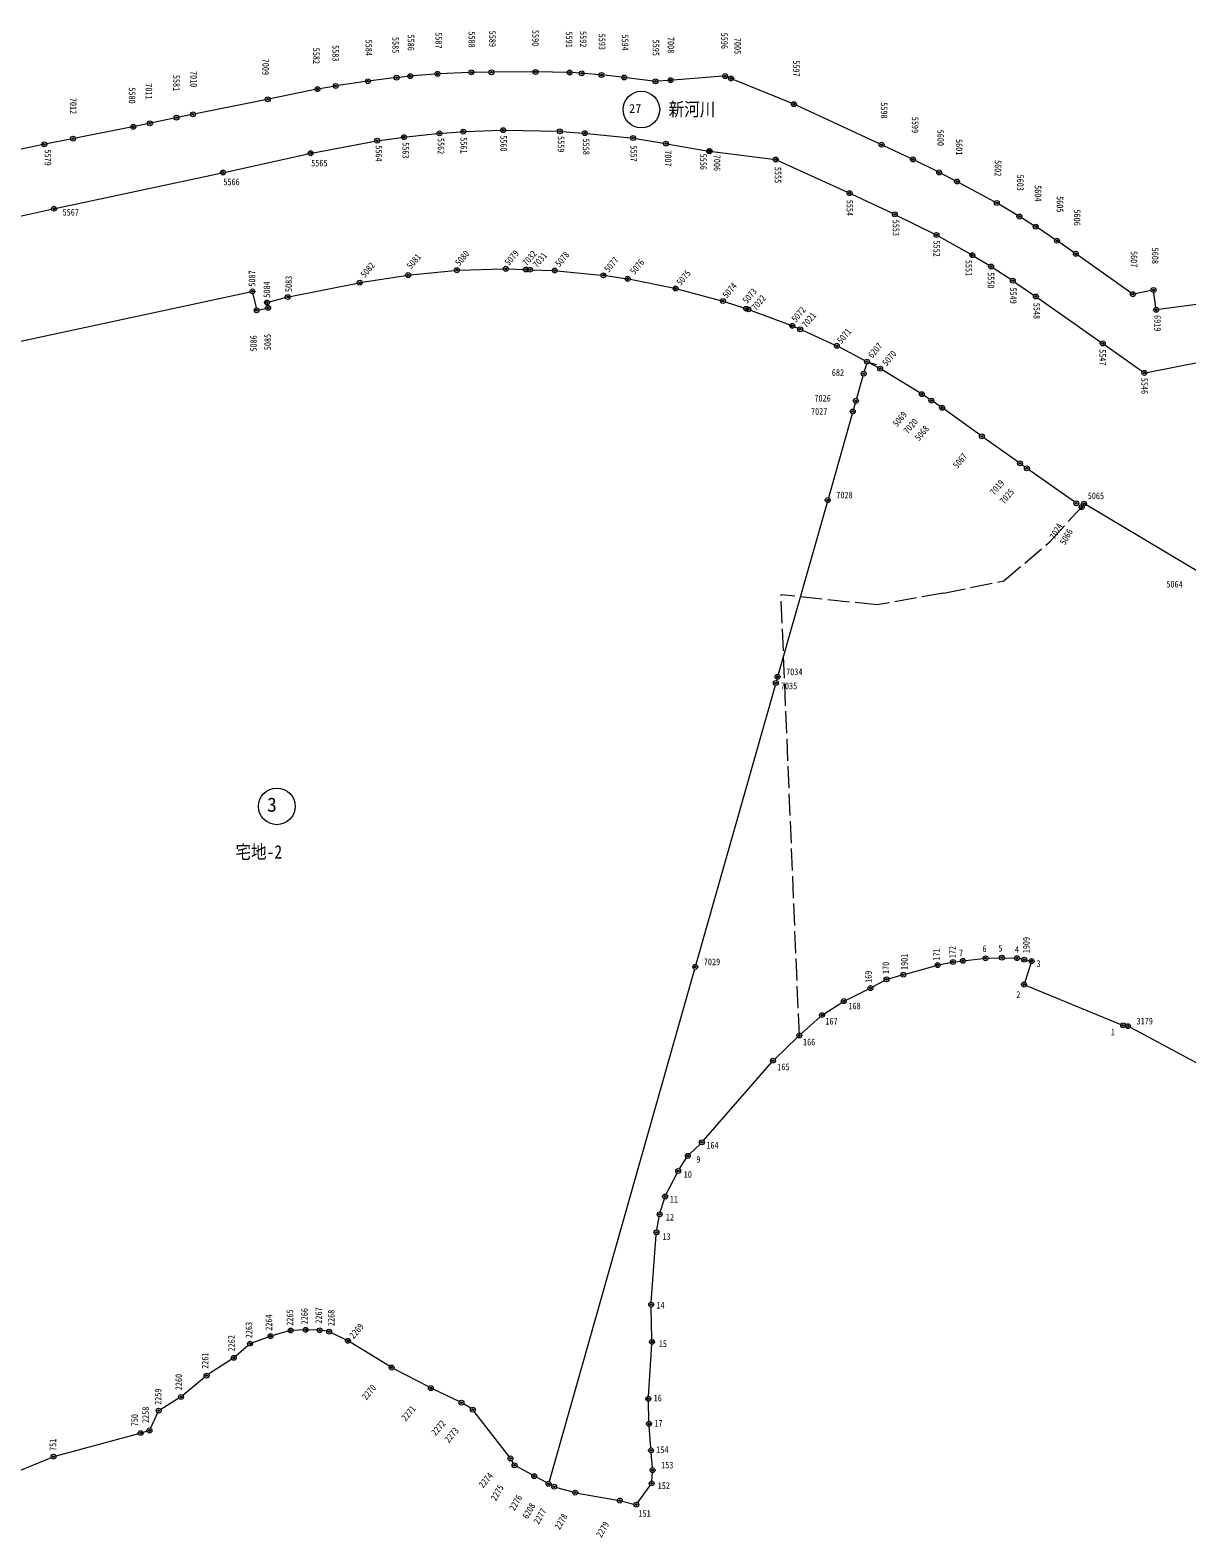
# Model space of a CAD drawing. Units: millimetres, scale not verified. Extents: x -26 to 817, y -26 to 570.
# Drawn here: x 333.8 to 523, y 124.4 to 371.1 of the extents above; entities that cross this region are included whole.
import ezdxf
from ezdxf.enums import TextEntityAlignment as Align

# ---------------------------------------------------------------- set-up
doc = ezdxf.new("R2010")
doc.units = ezdxf.units.MM
doc.header["$LTSCALE"] = 0.6
doc.header["$PDMODE"] = 32
doc.header["$PDSIZE"] = 0.3
doc.linetypes.add('DASHED', pattern=[7.5, 6, -1.5])
for name, color, linetype, lineweight in [('0-0_0', 7, 'Continuous', 18), ('0-2_LAYER001', 3, 'Continuous', 18), ('0-5_LAYER004', 7, 'Continuous', 18), ('0-7_LAYER006', 2, 'Continuous', 18)]:
    doc.layers.add(name, color=color, linetype=linetype, lineweight=lineweight)
doc.styles.add('ＭＳ ゴシック', font='')
doc.styles.get('ＭＳ ゴシック').set_extended_font_data('MS Gothic')

# ---------------------------------------------------------------- blocks, each defined once
blk = doc.blocks.new('JEC-PLOTMK3')
at = {"layer": '0-0_0'}
blk.add_circle((0, 0), 0.5, dxfattribs=at)
blk.add_point((0, 0), dxfattribs=at)
blk = doc.blocks.new('JEC-CSTRNG2')
at = {"layer": '0-0_0'}
blk.add_circle((0, 0), 3, dxfattribs=at)
at = {"layer": '0-0_0', "style": 'ＭＳ ゴシック'}
blk.add_text('3', height=2.333, dxfattribs=at).set_placement((-1.591, -1.591), align=Align.BOTTOM_LEFT)
blk = doc.blocks.new('JEC-CSTRNG26')
at = {"layer": '0-0_0'}
blk.add_circle((0, 0), 3, dxfattribs=at)
at = {"layer": '0-0_0', "style": 'ＭＳ ゴシック'}
blk.add_text('27', height=1.475, dxfattribs=at).set_placement((-2.0124, -1.0062), align=Align.BOTTOM_LEFT)

msp = doc.modelspace()

# ---------------------------------------------------------------- linework, layer by layer
at = {"layer": '0-0_0', "color": 2, "linetype": 'DASHED'}
msp.add_line((472.3017, 277.0433), (456.5968, 278.7194), dxfattribs=at)
at = {"layer": '0-7_LAYER006'}
for p, q in [((388.6225, 362.6427), (384.1301, 361.9846)), ((393.2875, 363.2423), (389.4151, 362.751)), ((395.5485, 363.4888), (394.0821, 363.3345)), ((400.0098, 363.8858), (396.3448, 363.5655)), ((405.5407, 364.1359), (400.808, 363.9374)), ((408.8203, 364.1632), (406.3403, 364.1541)), ((416.0363, 364.2194), (409.6203, 364.1679)), ((421.6244, 364.1465), (416.8363, 364.2168)), ((423.5893, 364.0291), (422.4233, 364.1122)), ((426.8438, 363.7567), (424.3869, 363.9666)), ((430.5486, 363.3674), (427.64, 363.6799)), ((435.6674, 362.7343), (431.3432, 363.275)), ((438.1375, 362.8423), (436.4632, 362.715)), ((447.0535, 363.5184), (438.9352, 362.9029)), ((448.0498, 363.3054), (447.8228, 363.3978)), ((458.3339, 359.1117), (448.7907, 363.0036)), ((380.3844, 361.3307), (373.0263, 359.8305)), ((383.3403, 361.8579), (381.1704, 361.4794)), ((372.2421, 359.6719), (360.7905, 357.3734)), ((472.6853, 352.4867), (459.0673, 358.7926)), ((350.2399, 355.1712), (341.1608, 353.3801)), ((352.9611, 355.7435), (351.0236, 355.3318)), ((357.305, 356.6656), (353.7436, 355.9097)), ((360.0062, 357.2154), (358.0884, 356.8279)), ((340.3759, 353.2253), (336.4648, 352.454)), ((380.0494, 351.0026), (390.1372, 352.9007)), ((390.9268, 353.0275), (394.5158, 353.5058)), ((395.3101, 353.6006), (400.3405, 354.1307)), ((401.1372, 354.2031), (404.2175, 354.4382)), ((405.0161, 354.4826), (410.7386, 354.6827)), ((411.5382, 354.6885), (420.0044, 354.5168)), ((420.8032, 354.4792), (424.0974, 354.2361)), ((424.8944, 354.1672), (432.0003, 353.464)), ((432.7925, 353.3567), (437.3921, 352.5645)), ((335.6808, 352.2949), (326.1519, 350.3064)), ((365.693, 347.8566), (379.2657, 350.8427)), ((438.1805, 352.4287), (444.4481, 351.3486)), ((444.8423, 351.2806), (444.9223, 351.2706)), ((445.3192, 351.2205), (455.3295, 349.9567)), ((477.822, 350.0842), (473.4106, 352.1491)), ((456.0903, 349.7406), (467.4464, 344.5606)), ((482.108, 347.9684), (478.5427, 349.7369)), ((338.0574, 341.9324), (364.9112, 347.6868)), ((485.0379, 346.4802), (482.8227, 347.609)), ((491.5463, 342.9786), (485.7463, 346.1087)), ((468.1726, 344.225), (474.8501, 341.0983)), ((317.6151, 337.4739), (337.2755, 341.7634)), ((475.5706, 340.7507), (481.6681, 337.7226)), ((495.2553, 340.7744), (492.2413, 342.5828)), ((497.926, 339.1308), (495.9386, 340.3584)), ((501.4167, 336.8373), (498.6, 338.7)), ((482.3751, 337.3489), (487.5395, 334.4504)), ((504.4919, 334.7109), (502.0788, 336.3883)), ((488.2309, 334.0482), (490.6217, 332.6071)), ((513.8379, 328.0978), (505.1468, 334.2515)), ((388.0735, 329.8147), (395.1972, 330.9326)), ((395.9904, 331.0343), (403.1643, 331.749)), ((403.9621, 331.8006), (411.1785, 332.0167)), ((411.9781, 332.0145), (414.4626, 331.9268)), ((415.2621, 331.8983), (415.1326, 331.903)), ((415.9321, 331.8746), (419.1706, 331.7607)), ((419.9684, 331.7075), (427.1382, 331.0018)), ((427.9321, 330.9049), (431.1045, 330.4424)), ((491.2998, 332.1828), (494.1829, 330.3105)), ((316.7034, 316.8447), (369.7293, 328.2426)), ((376.2907, 327.4944), (387.286, 329.6748)), ((431.8925, 330.3061), (438.9661, 328.8892)), ((439.745, 328.7081), (446.7097, 326.8612)), ((494.8475, 329.8654), (497.9651, 327.7138)), ((517.1263, 328.4689), (514.5563, 327.9463)), ((517.9008, 325.717), (517.5719, 328.1522)), ((370.2073, 327.9362), (370.7213, 325.6291)), ((371.1995, 325.3224), (372.2952, 325.5569)), ((372.6036, 326.032), (372.5851, 326.1193)), ((372.8888, 326.6137), (375.5118, 327.3135)), ((447.4766, 326.6345), (450.5201, 325.6408)), ((498.6219, 327.257), (508.9048, 320.0483)), ((532.4697, 327.2266), (518.3509, 325.3727)), ((450.9003, 325.5166), (451.2423, 325.3886)), ((451.6172, 325.2491), (458.0655, 322.8482)), ((458.8051, 322.5446), (459.3695, 322.2907)), ((460.0993, 321.9629), (465.3654, 319.6004)), ((466.084, 319.2497), (470.3107, 317.0156)), ((509.5588, 319.5876), (515.7158, 315.2297)), ((470.5569, 316.4433), (470.2258, 315.2559)), ((472.4607, 315.8795), (471.018, 316.6418)), ((471.0496, 316.7212), (472.237, 316.3901)), ((516.4347, 315.0765), (525.528, 316.8808)), ((470.0083, 314.4861), (468.9604, 310.8232)), ((479.2951, 311.7274), (473.1555, 315.4839)), ((480.8647, 310.6903), (479.968, 311.295)), ((468.2411, 308.2878), (464.3495, 294.5774)), ((468.7414, 310.0538), (468.4593, 309.0575)), ((482.6145, 309.512), (481.5281, 310.2433)), ((489.1333, 304.8517), (483.2714, 309.0555)), ((495.3641, 300.43), (489.7846, 304.3872)), ((496.4962, 299.6263), (496.0164, 299.967)), ((504.5821, 293.8901), (497.1486, 299.1632)), ((464.1311, 293.8078), (456.1416, 265.6614)), ((505.4522, 293.2723), (505.2344, 293.427)), ((505.9392, 293.2708), (506.0075, 293.3685)), ((525.7207, 281.9454), (506.5119, 293.3939)), ((455.6391, 263.8858), (442.6775, 218.2174)), ((455.9236, 264.8917), (455.857, 264.6556)), ((442.4591, 217.4478), (418.6815, 133.6694)), ((476.9858, 216.6675), (481.8329, 218.0117)), ((482.6099, 218.2005), (484.3328, 218.5608)), ((485.122, 218.6856), (485.9546, 218.7756)), ((486.7497, 218.8644), (489.669, 219.2008)), ((490.466, 219.2619), (492.3326, 219.3333)), ((493.1321, 219.3354), (494.8005, 219.2799)), ((495.5912, 219.1817), (495.9974, 219.0935)), ((497.4658, 218.3899), (496.4789, 215.3234)), ((496.7807, 218.9308), (497.196, 218.8485)), ((471.5735, 214.5581), (473.5011, 215.6092)), ((474.2379, 215.9073), (476.2148, 216.454)), ((496.7263, 214.7905), (512.2064, 208.4228)), ((467.2375, 212.4146), (470.8631, 214.1907)), ((459.8913, 206.8706), (463.0094, 209.6846)), ((463.6432, 210.1683), (466.5414, 212.023)), ((512.9708, 208.2042), (512.9659, 208.2051)), ((513.7132, 207.9503), (526.5514, 201.099)), ((455.5658, 202.7607), (459.3049, 206.3266)), ((443.919, 189.4383), (455.0137, 202.1829)), ((441.635, 187.1975), (443.3677, 188.8597)), ((439.9888, 184.7842), (441.1318, 186.583)), ((437.8152, 180.6344), (439.5915, 184.0909)), ((436.8536, 177.7391), (437.5151, 179.8962)), ((436.2859, 174.8045), (436.6668, 176.9627)), ((435.3757, 162.9916), (436.187, 174.0117)), ((435.4884, 156.8965), (435.3563, 162.1928)), ((375.9916, 158.2533), (373.4611, 157.534)), ((378.4366, 158.4414), (376.776, 158.3779)), ((380.7245, 158.4055), (379.2362, 158.4458)), ((382.2823, 158.2292), (381.5203, 158.3381)), ((385.4031, 156.8385), (383.0376, 157.9967)), ((369.4323, 155.9283), (367.3883, 154.1529)), ((372.7011, 157.2861), (370.1096, 156.3292)), ((392.5493, 152.5017), (386.1033, 156.4536)), ((434.9126, 147.5858), (435.4721, 156.0975)), ((366.7514, 153.672), (362.9573, 151.1953)), ((362.3159, 150.7195), (358.7487, 147.7258)), ((398.9618, 149.1218), (393.2449, 152.1075)), ((403.967, 146.7263), (399.6776, 148.7649)), ((358.1007, 147.2606), (355.1259, 145.4487)), ((405.8376, 145.6262), (404.669, 146.3451)), ((434.9946, 143.4805), (434.898, 146.7868)), ((354.6151, 144.8782), (353.4455, 142.3731)), ((412.1018, 137.7492), (406.4229, 145.1001)), ((351.4603, 141.474), (337.9584, 137.8133)), ((352.8934, 141.895), (352.2292, 141.6943)), ((435.3078, 139.1415), (435.0368, 142.6818)), ((435.5521, 135.9215), (435.3685, 138.3438)), ((337.203, 137.555), (331.7677, 135.2943)), ((412.8071, 136.6512), (412.5495, 137.0881)), ((415.8702, 134.7261), (413.3604, 136.1132)), ((418.219, 133.4721), (416.5737, 134.3452)), ((435.4631, 133.7437), (435.5556, 135.1235)), ((418.9256, 133.0971), (419.127, 132.9902)), ((419.8657, 132.6953), (422.549, 131.948)), ((423.3281, 131.7702), (429.8366, 130.6051)), ((433.1625, 130.195), (435.2022, 133.0203)), ((430.6187, 130.439), (432.5399, 129.9662))]:
    msp.add_line(p, q, dxfattribs=at)
at = {"layer": '0-7_LAYER006', "linetype": 'DASHED'}
for p, q in [((459.5943, 206.6026), (456.5968, 278.7194)), ((483.1985, 278.9665), (472.3017, 277.0433)), ((483.1985, 278.9665), (493.0234, 280.9942))]:
    msp.add_line(p, q, dxfattribs=at)
msp.add_lwpolyline([(493.0234, 280.9942), (500.5462, 287.3509), (505.7783, 293.0406)], dxfattribs=at)

# ---------------------------------------------------------------- block references
at = {"layer": '0-2_LAYER001'}
for name, p in [('JEC-CSTRNG26', (433.7475, 358.0611)), ('JEC-CSTRNG2', (374.115, 244.0947))]:
    msp.add_blockref(name, p, dxfattribs=at)
at = {"layer": '0-5_LAYER004', "xscale": 0.8, "yscale": 0.8}
for p in [(389.0183, 362.7007), (393.6843, 363.2926), (395.9463, 363.5306), (400.4083, 363.9206), (405.9403, 364.1526), (409.2203, 364.1646), (416.4363, 364.2226), (422.0243, 364.1406), (423.9883, 364.0006), (427.2423, 363.7226), (430.9463, 363.3246), (436.0643, 362.6846), (438.5363, 362.8727), (447.4523, 363.5486), (448.4203, 363.1546), (372.6343, 359.7506), (380.7763, 361.4106), (383.7343, 361.9266), (360.3983, 357.2946), (458.7043, 358.9606), (350.6323, 355.2486), (353.3523, 355.8266), (357.6963, 356.7486), (336.0723, 352.3766), (340.7683, 353.3026), (390.5303, 352.9746), (394.9123, 353.5586), (400.7383, 354.1726), (404.6163, 354.4686), (411.1383, 354.6966), (420.4043, 354.5086), (424.4963, 354.2066), (432.3983, 353.4247), (437.7863, 352.4966), (473.0483, 352.3186), (379.6563, 350.9286), (444.8423, 351.2806), (444.9223, 351.2706), (455.7263, 349.9066), (478.1843, 349.9146), (365.3023, 347.7706), (482.4663, 347.7906), (485.3943, 346.2986), (467.8103, 344.3946), (491.8983, 342.7886), (337.6663, 341.8486), (475.2123, 340.9286), (495.5983, 340.5686), (482.0263, 337.5446), (498.2663, 338.9206), (501.7503, 336.6166), (487.8883, 334.2546), (504.8203, 334.4826), (395.5923, 330.9946), (403.5623, 331.7886), (411.5783, 332.0286), (414.8623, 331.9126), (415.5323, 331.8886), (419.5703, 331.7466), (427.5363, 330.9626), (431.5003, 330.3846), (490.9643, 332.4006), (494.5183, 330.0927), (370.1203, 328.3266), (387.6783, 329.7526), (439.3583, 328.8106), (514.1643, 327.8666), (517.5183, 328.5486), (370.8083, 325.2386), (372.5023, 326.5107), (372.6863, 325.6406), (375.8983, 327.4166), (447.0963, 326.7586), (450.9003, 325.5166), (451.2423, 325.3886), (498.2943, 327.4866), (517.9543, 325.3206), (458.4403, 322.7086), (459.7343, 322.1266), (465.7303, 319.4366), (509.2323, 319.8186), (470.6643, 316.8286), (472.8143, 315.6926), (470.1183, 314.8706), (516.0423, 314.9986), (468.8503, 310.4386), (479.6363, 311.5186), (481.1963, 310.4666), (468.3503, 308.6726), (482.9463, 309.2886), (489.4583, 304.6187), (495.6903, 300.1986), (496.8223, 299.3946), (464.2403, 294.1926), (504.9083, 293.6586), (506.1683, 293.5986), (505.7783, 293.0406), (455.7483, 264.2706), (456.0323, 265.2766), (490.0663, 219.2466), (492.7323, 219.3486), (495.2003, 219.2666), (442.5683, 217.8326), (482.2183, 218.1186), (484.7243, 218.6426), (486.3523, 218.8186), (496.3883, 219.0086), (497.5883, 218.7706), (471.2223, 214.3666), (473.8523, 215.8006), (476.6003, 216.5606), (496.3563, 214.9426), (466.8783, 212.2386), (463.3063, 209.9526), (512.5763, 208.2706), (513.3604, 208.1386), (459.5943, 206.6026), (455.2763, 202.4846), (443.6563, 189.1366), (441.3463, 186.9206), (439.7743, 184.4466), (437.6323, 180.2786), (436.7363, 177.3566), (436.2163, 174.4106), (435.3463, 162.5926), (376.3763, 158.3626), (378.8363, 158.4566), (381.1243, 158.3946), (382.6783, 158.1726), (369.7343, 156.1906), (373.0763, 157.4246), (385.7623, 156.6626), (435.4983, 156.4966), (367.0863, 153.8906), (362.6223, 150.9766), (392.8903, 152.2926), (399.3163, 148.9366), (354.7843, 145.2406), (358.4423, 147.4686), (404.3283, 146.5546), (406.1783, 145.4166), (434.8863, 147.1866), (435.0063, 143.0806), (351.8463, 141.5786), (353.2763, 142.0106), (337.5723, 137.7086), (435.3383, 138.7426), (412.3463, 137.4326), (413.0103, 136.3066), (435.5823, 135.5226), (416.2203, 134.5326), (418.5723, 133.2846), (419.4803, 132.8026), (435.4363, 133.3446), (422.9343, 131.8406), (430.2303, 130.5346), (432.9283, 129.8706)]:
    msp.add_blockref('JEC-PLOTMK3', p, dxfattribs=at)

# ---------------------------------------------------------------- texts
at = {"layer": '0-5_LAYER004', "style": 'ＭＳ ゴシック', "width": 0.85}
for s, rotation, p in [('5586', 270, (395.1845, 370.3538)), ('5587', 270, (399.7274, 370.7202)), ('5588', 270, (405.1495, 370.8667)), ('5589', 270, (408.5201, 370.9766)), ('5590', 270, (415.5725, 371.1049)), ('5591', 270, (421.068, 370.8484)), ('5592', 270, (423.376, 370.9217)), ('5593', 270, (426.4535, 370.482)), ('5594', 270, (430.227, 370.3721)), ('5596', 270, (446.4751, 370.6469)), ('5582', 270, (379.724, 368.1923)), ('5583', 270, (382.8748, 368.6236)), ('5584', 270, (388.2969, 369.5112)), ('5585', 270, (392.6932, 369.9508)), ('5595', 270, (435.2645, 369.5112)), ('7008', 270, (437.7191, 369.9508)), ('7005', 270, (448.6367, 369.8043)), ('7009', 270, (371.4076, 366.3888)), ('5597', 270, (458.2399, 366.1269)), ('5581', 270, (356.8264, 363.7593)), ('7010', 270, (359.6474, 364.3821)), ('5580', 270, (349.5725, 361.7077)), ('7011', 270, (352.3202, 362.3671)), ('7012', 270, (339.9372, 359.9858)), ('5598', 270, (472.6013, 359.2668)), ('5599', 270, (477.6662, 356.8946)), ('5563', 270, (394.3419, 352.7318)), ('5562', 270, (400.0938, 353.4279)), ('5561', 270, (403.8306, 353.5378)), ('5560', 270, (410.3519, 353.8675)), ('5559', 270, (419.7491, 353.7393)), ('5558', 270, (423.8523, 353.3363)), ('5600', 270, (481.8336, 354.7789)), ('5601', 270, (484.879, 353.2456)), ('5579', 270, (335.7973, 351.5595)), ('5564', 270, (389.9455, 352.2189)), ('5557', 270, (431.6375, 352.2189)), ('7007', 270, (437.2795, 351.4129)), ('5556', 270, (443.0313, 350.8634)), ('7006', 270, (445.2661, 350.6802)), ('5555', 270, (455.2312, 348.7018)), ('5602', 270, (491.2262, 349.8101)), ('5603', 270, (494.8807, 347.4379)), ('5604', 270, (497.7658, 345.7068)), ('5554', 270, (466.9914, 343.3163)), ('5605', 270, (501.3561, 343.9117)), ('5606', 270, (504.1771, 341.7318)), ('5553', 270, (474.5384, 340.0557)), ('5552', 270, (481.2062, 336.6485)), ('5608', 270, (516.9356, 335.4862)), ('5082', 50, (388.7717, 330.2661)), ('5081', 50, (396.3405, 331.675)), ('5080', 50, (404.2369, 332.1992)), ('5079', 50, (412.3463, 332.2484)), ('7032', 50, (415.2624, 332.1828)), ('7031', 50, (416.9662, 331.888)), ('5078', 50, (420.6032, 332.019)), ('5077', 50, (428.6635, 331.1344)), ('5076', 50, (432.8574, 330.7739)), ('5551', 270, (486.4498, 333.4933)), ('5607', 270, (513.4735, 334.9358)), ('5087', 90, (370.9309, 329.1029)), ('5083', 90, (376.927, 328.2182)), ('5075', 50, (440.459, 328.9718)), ('5550', 270, (490.0722, 331.4737)), ('5084', 90, (373.3556, 327.3008)), ('5074', 50, (447.995, 326.9076)), ('5073', 50, (451.2716, 326.023)), ('5549', 270, (493.7266, 328.9733)), ('7022', 50, (452.746, 324.9089)), ('5072', 50, (459.2663, 322.9758)), ('5548', 270, (497.5734, 326.4729)), ('7021', 50, (460.9701, 322.0911)), ('6919', 270, (517.3203, 324.4587)), ('5086', 90, (371.1603, 318.483)), ('5085', 90, (373.4866, 318.7123)), ('5071', 50, (466.7204, 319.4535)), ('6207', 50, (471.799, 317.0944)), ('5070', 50, (474.1254, 315.8166)), ('5547', 270, (508.3444, 318.8808)), ('5546', 270, (515.2046, 314.2006)), ('5069', 50, (475.8292, 305.8559)), ('7020', 50, (477.5985, 304.7091)), ('5068', 50, (479.4334, 303.5623)), ('5067', 50, (485.6847, 299.048)), ('7019', 50, (491.7463, 294.6902)), ('7025', 50, (493.3518, 293.2157)), ('7024', 60, (501.6791, 287.5045)), ('5066', 60, (503.3501, 286.587)), ('1909', 90, (497.5999, 220.0644)), ('1901', 90, (477.6442, 217.3273)), ('171', 90, (482.888, 218.87)), ('172', 90, (485.51, 219.2487)), ('169', 90, (471.774, 215.2139)), ('170', 90, (474.6144, 216.6715)), ('2264', 90, (373.6854, 158.3184)), ('2265', 90, (377.123, 159.1341)), ('2266', 90, (379.5118, 159.3671)), ('2267', 90, (381.8424, 159.4837)), ('2268', 90, (383.8817, 159.0758)), ('2263', 90, (370.4225, 157.0961)), ('2269', 50, (386.9585, 156.6936)), ('2262', 90, (367.5676, 154.9403)), ('2261', 90, (363.256, 152.0853)), ('2260', 90, (358.9444, 148.5894)), ('2259', 90, (355.565, 146.2006)), ('2270', 50, (388.9977, 146.6721)), ('2258', 90, (353.5258, 143.2291)), ('2271', 50, (395.4651, 143.2345)), ('750', 90, (351.7196, 142.6898)), ('2272', 50, (400.3594, 140.8456)), ('2273', 50, (402.5151, 139.6803)), ('751', 90, (338.3478, 138.654)), ('2274', 50, (408.1086, 132.2807)), ('2275', 60, (410.2471, 130.2242)), ('2276', 60, (413.2769, 128.5928)), ('6208', 60, (415.4327, 127.2527)), ('2277', 60, (417.2389, 126.3787)), ('2278', 60, (420.6765, 125.5047)), ('2279', 60, (427.4935, 124.2229))]:
    msp.add_text(s, height=1.1, rotation=rotation, dxfattribs=at).set_placement(p, align=Align.BOTTOM_LEFT)
for s, p in [('5565', (379.7324, 348.4454)), ('5566', (365.371, 345.368)), ('5567', (339.0663, 340.3986)), ('682', (464.9072, 314.1783)), ('7026', (462.0638, 309.9843)), ('7027', (461.5068, 307.8218)), ('7028', (465.6403, 294.1426)), ('5065', (506.776, 294.0112)), ('5064', (519.6416, 279.5544)), ('7034', (457.4323, 265.2266)), ('7035', (456.5688, 262.9172)), ('7', (485.7139, 219.2562)), ('6', (489.5594, 219.9262)), ('5', (492.1521, 220.0136)), ('4', (494.8614, 219.8097)), ('7029', (443.9683, 217.7826)), ('3', (498.4013, 217.5008)), ('2', (495.0945, 212.4318)), ('168', (467.6236, 210.5527)), ('167', (463.8656, 208.0765)), ('1', (510.5451, 206.3066)), ('3179', (514.7604, 208.0886)), ('166', (460.1949, 204.668)), ('165', (455.9853, 200.604)), ('164', (444.3906, 187.7858)), ('9', (442.7463, 185.4706)), ('10', (440.6759, 183.0081)), ('11', (438.4035, 178.9587)), ('12', (437.7626, 176.0163)), ('13', (437.2091, 172.8409)), ('14', (436.2186, 161.6249)), ('15', (436.5973, 155.3323)), ('16', (435.7671, 146.4324)), ('17', (435.8836, 142.2956)), ('154', (436.1898, 137.984)), ('153', (436.9823, 135.4726)), ('152', (436.4229, 132.0992)), ('151', (433.2766, 127.5546))]:
    msp.add_text(s, height=1.1, dxfattribs=at).set_placement(p, align=Align.BOTTOM_LEFT)
at = {"layer": '0-7_LAYER006', "color": 7, "style": 'ＭＳ ゴシック', "width": 0.85}
for s, p in [('新河川', (438.2082, 356.3634)), ('宅地-2', (367.3416, 234.8952))]:
    msp.add_text(s, height=2.199, dxfattribs=at).set_placement(p, align=Align.BOTTOM_LEFT)

doc.saveas('drawing.dxf')
